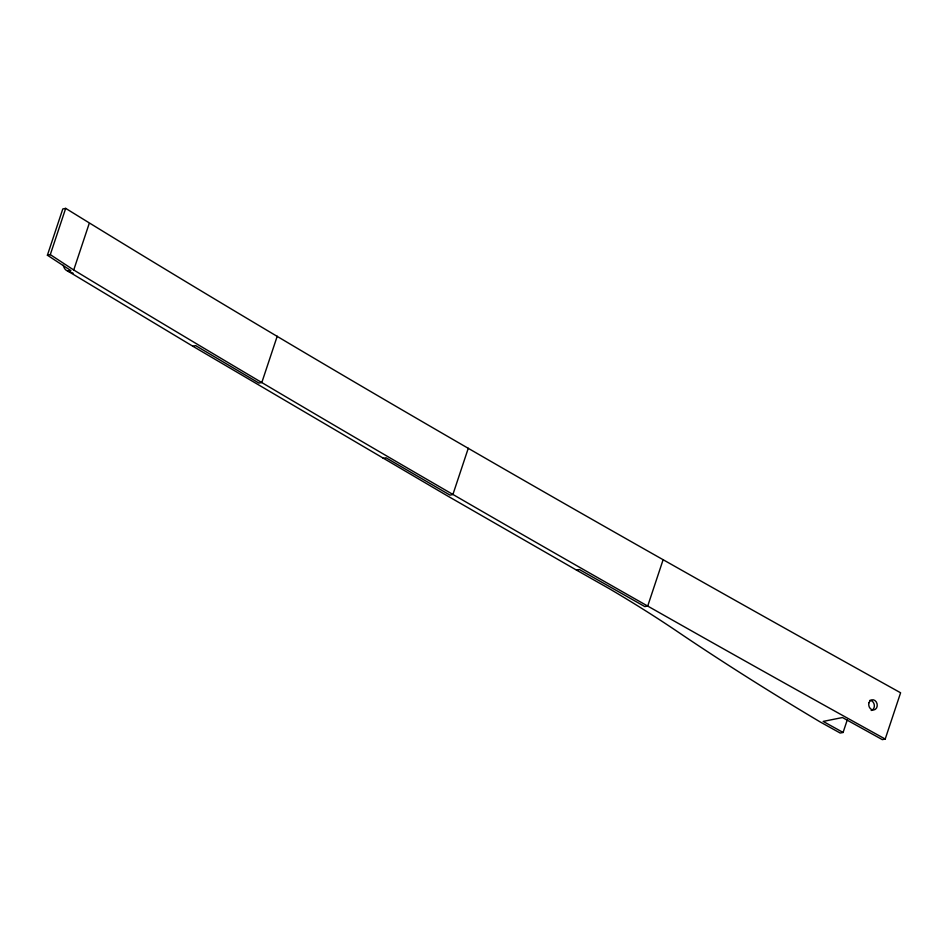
<?xml version="1.0" encoding="UTF-8"?>
<svg xmlns="http://www.w3.org/2000/svg" width="948" height="948" viewBox="0 0 948 948"><rect width="100%" height="100%" fill="white"/><g stroke="black" fill="none" stroke-linecap="round" stroke-linejoin="round"><path stroke-width="1.42" d="M63.255 265.215A26.911 12.644 -61 0 0 67.936 271.152L70.827 270.571L47.4 255.213L62.793 208.951L65.685 208.37C339.514 377.328 619.376 536.461 900.6 692.787L885.207 739.049L882.315 739.63L842.476 717.541L823.172 721.416L843.092 732.46L847.287 719.84M47.4 255.213L50.291 254.633L65.685 208.37M885.207 739.049C611.792 587.831 341.043 431.778 73.731 269.99L89.124 223.728M277.219 336.22L261.826 382.494L258.923 383.075L195.691 345.629L192.799 346.21L67.936 271.152L73.126 273.214M468.276 448.262L452.895 494.524L449.992 495.105L386.061 457.801L383.17 458.382M663.114 559.747L647.721 606.021L644.83 606.601L579.382 569.511L576.479 570.092L447.101 495.686L192.799 346.21M843.092 732.46L840.189 733.041L820.269 721.997A1735.918 568.03 18.4 0 1 684.029 636.049L676.919 631.238A746.123 244.146 18.4 0 0 644.095 609.848L638.419 606.293A746.123 244.146 18.4 0 0 609.209 588.637L576.479 570.092M50.291 254.633L73.731 269.99M869.873 700.323A5.155 4.23 78.7 0 1 874.305 705.051A5.155 4.23 78.7 0 1 871.188 710.49M868.996 702.658A5.155 4.23 78.7 0 0 873.641 709.981A5.155 4.23 78.7 0 0 876.308 701.97A5.155 4.23 78.7 0 0 868.996 702.658"/></g></svg>
